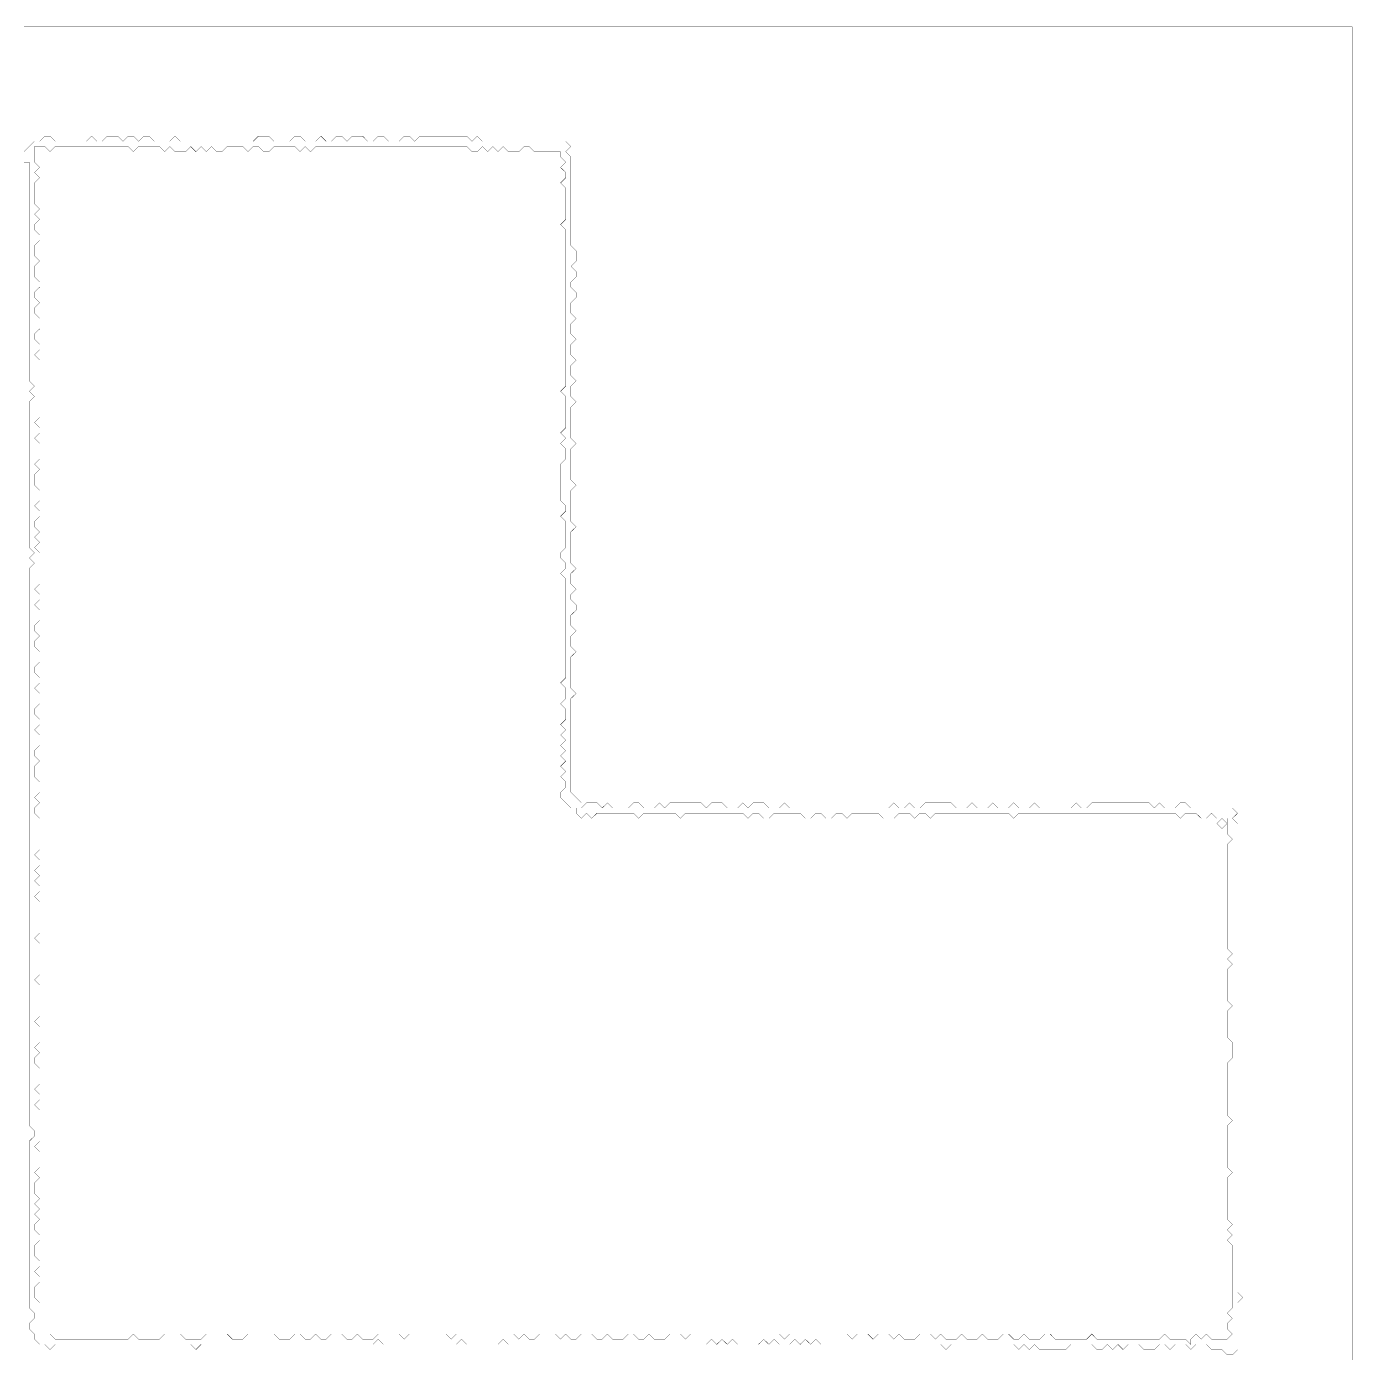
# Model space of a CAD drawing. Header units: metres. Extents: x 0 to 5257, y -5257 to 0.
# Drawn here: x 2639 to 5257, y -2628 to 0 of the extents above; entities that cross this region are included whole.
import ezdxf

# ---------------------------------------------------------------- set-up
doc = ezdxf.new("R2010")
doc.units = ezdxf.units.M
doc.layers.add('conductor', color=1, linetype='Continuous')
doc.layers.add('substrate', color=5, linetype='Continuous')

msp = doc.modelspace()

# ---------------------------------------------------------------- linework, layer by layer
at = {"layer": 'conductor', "const_width": 0.5}
for points in [[(2654.1, -236.6), (2654.1, -246.9), (2654.1, -257.2), (2654.1, -267.5), (2664.4, -277.8), (2654.1, -288), (2664.4, -298.3), (2654.1, -308.6), (2654.1, -318.9), (2654.1, -329.2), (2654.1, -339.5), (2654.1, -349.8), (2664.4, -360), (2654.1, -370.3), (2664.4, -380.6), (2654.1, -390.9), (2654.1, -401.2), (2664.4, -411.5), (2664.4, -421.8), (2654.1, -432.1), (2654.1, -442.3), (2654.1, -452.6), (2664.4, -462.9), (2654.1, -473.2), (2654.1, -483.5), (2654.1, -493.8), (2664.4, -504.1), (2664.4, -514.4), (2654.1, -524.6), (2654.1, -534.9), (2664.4, -545.2), (2654.1, -555.5), (2654.1, -565.8), (2664.4, -576.1), (2664.4, -586.4), (2664.4, -596.7), (2654.1, -606.9), (2654.1, -617.2), (2664.4, -627.5), (2664.4, -637.8), (2654.1, -648.1), (2664.4, -658.4), (2664.4, -668.7), (2664.4, -678.9), (2664.4, -689.2), (2664.4, -699.5), (2664.4, -709.8), (2664.4, -720.1), (2664.4, -730.4), (2664.4, -740.7), (2664.4, -751), (2664.4, -761.2), (2664.4, -771.5), (2654.1, -781.8), (2664.4, -792.1), (2664.4, -802.4), (2654.1, -812.7), (2664.4, -823), (2664.4, -833.3), (2664.4, -843.5), (2664.4, -853.8), (2654.1, -864.1), (2664.4, -874.4), (2654.1, -884.7), (2654.1, -895), (2654.1, -905.3), (2664.4, -915.6), (2664.4, -925.8), (2664.4, -936.1), (2654.1, -946.4), (2664.4, -956.7), (2664.4, -967), (2654.1, -977.3), (2654.1, -987.6), (2664.4, -997.8), (2654.1, -1008.1), (2664.4, -1018.4), (2654.1, -1028.7), (2664.4, -1039), (2664.4, -1049.3), (2664.4, -1059.6), (2664.4, -1069.9), (2664.4, -1080.1), (2664.4, -1090.4), (2664.4, -1100.7), (2654.1, -1111), (2664.4, -1121.3), (2664.4, -1131.6), (2654.1, -1141.9), (2664.4, -1152.2), (2664.4, -1162.4), (2664.4, -1172.7), (2654.1, -1183), (2654.1, -1193.3), (2664.4, -1203.6), (2654.1, -1213.9), (2654.1, -1224.2), (2664.4, -1234.5), (2664.4, -1244.7), (2664.4, -1255), (2654.1, -1265.3), (2654.1, -1275.6), (2664.4, -1285.9), (2664.4, -1296.2), (2654.1, -1306.5), (2664.4, -1316.8), (2664.4, -1327), (2664.4, -1337.3), (2654.1, -1347.6), (2654.1, -1357.9), (2664.4, -1368.2), (2664.4, -1378.5), (2654.1, -1388.8), (2664.4, -1399), (2664.4, -1409.3), (2664.4, -1419.6), (2654.1, -1429.9), (2654.1, -1440.2), (2664.4, -1450.5), (2654.1, -1460.8), (2654.1, -1471.1), (2654.1, -1481.3), (2664.4, -1491.6), (2664.4, -1501.9), (2664.4, -1512.2), (2654.1, -1522.5), (2664.4, -1532.8), (2654.1, -1543.1), (2654.1, -1553.4), (2664.4, -1563.6), (2664.4, -1573.9), (2664.4, -1584.2), (2664.4, -1594.5), (2664.4, -1604.8), (2664.4, -1615.1), (2664.4, -1625.4), (2654.1, -1635.7), (2664.4, -1645.9), (2664.4, -1656.2), (2654.1, -1666.5), (2664.4, -1676.8), (2654.1, -1687.1), (2664.4, -1697.4), (2664.4, -1707.7), (2654.1, -1717.9), (2664.4, -1728.2), (2664.4, -1738.5), (2664.4, -1748.8), (2664.4, -1759.1), (2664.4, -1769.4), (2664.4, -1779.7), (2664.4, -1790), (2654.1, -1800.2), (2664.4, -1810.5), (2664.4, -1820.8), (2664.4, -1831.1), (2664.4, -1841.4), (2664.4, -1851.7), (2664.4, -1862), (2664.4, -1872.3), (2654.1, -1882.5), (2664.4, -1892.8), (2664.4, -1903.1), (2664.4, -1913.4), (2664.4, -1923.7), (2664.4, -1934), (2664.4, -1944.3), (2664.4, -1954.6), (2654.1, -1964.8), (2664.4, -1975.1), (2664.4, -1985.4), (2664.4, -1995.7), (2664.4, -2006), (2654.1, -2016.3), (2664.4, -2026.6), (2654.1, -2036.8), (2654.1, -2047.1), (2664.4, -2057.4), (2664.4, -2067.7), (2664.4, -2078), (2664.4, -2088.3), (2654.1, -2098.6), (2664.4, -2108.9), (2664.4, -2119.1), (2654.1, -2129.4), (2664.4, -2139.7), (2664.4, -2150), (2664.4, -2160.3), (2664.4, -2170.6), (2664.4, -2180.9), (2664.4, -2191.2), (2664.4, -2201.4), (2654.1, -2211.7), (2664.4, -2222), (2664.4, -2232.3), (2664.4, -2242.6), (2664.4, -2252.9), (2654.1, -2263.2), (2664.4, -2273.5), (2654.1, -2283.7), (2654.1, -2294), (2654.1, -2304.3), (2664.4, -2314.6), (2654.1, -2324.9), (2664.4, -2335.2), (2654.1, -2345.5), (2664.4, -2355.7), (2654.1, -2366), (2654.1, -2376.3), (2664.4, -2386.6), (2664.4, -2396.9), (2654.1, -2407.2), (2654.1, -2417.5), (2654.1, -2427.8), (2664.4, -2438), (2664.4, -2448.3), (2654.1, -2458.6), (2664.4, -2468.9), (2664.4, -2479.2), (2654.1, -2489.5), (2654.1, -2499.8), (2654.1, -2510.1), (2664.4, -2520.3), (2664.4, -2530.6), (2664.4, -2540.9), (2664.4, -2551.2), (2664.4, -2561.5), (2664.4, -2571.8), (2664.4, -2582.1), (2674.6, -2582.1), (2684.9, -2582.1), (2695.2, -2592.4), (2705.5, -2592.4), (2715.8, -2592.4), (2726.1, -2592.4), (2736.4, -2592.4), (2746.7, -2592.4), (2756.9, -2592.4), (2767.2, -2592.4), (2777.5, -2592.4), (2787.8, -2592.4), (2798.1, -2592.4), (2808.4, -2592.4), (2818.7, -2592.4), (2829, -2592.4), (2839.2, -2592.4), (2849.5, -2582.1), (2859.8, -2592.4), (2870.1, -2592.4), (2880.4, -2592.4), (2890.7, -2592.4), (2901, -2592.4), (2911.3, -2582.1), (2921.5, -2582.1), (2931.8, -2582.1), (2942.1, -2582.1), (2952.4, -2592.4), (2962.7, -2592.4), (2973, -2592.4), (2983.3, -2592.4), (2993.5, -2582.1), (3003.8, -2582.1), (3014.1, -2582.1), (3024.4, -2582.1), (3034.7, -2582.1), (3045, -2592.4), (3055.3, -2592.4), (3065.6, -2592.4), (3075.8, -2582.1), (3086.1, -2582.1), (3096.4, -2582.1), (3106.7, -2582.1), (3117, -2582.1), (3127.3, -2582.1), (3137.6, -2592.4), (3147.9, -2592.4), (3158.1, -2592.4), (3168.4, -2582.1), (3178.7, -2582.1), (3189, -2592.4), (3199.3, -2592.4), (3209.6, -2582.1), (3219.9, -2592.4), (3230.2, -2592.4), (3240.4, -2582.1), (3250.7, -2582.1), (3261, -2582.1), (3271.3, -2592.4), (3281.6, -2592.4), (3291.9, -2582.1), (3302.2, -2592.4), (3312.4, -2592.4), (3322.7, -2592.4), (3333, -2582.1), (3343.3, -2582.1), (3353.6, -2582.1), (3363.9, -2582.1), (3374.2, -2582.1), (3384.5, -2592.4), (3394.7, -2582.1), (3405, -2582.1), (3415.3, -2582.1), (3425.6, -2582.1), (3435.9, -2582.1), (3446.2, -2582.1), (3456.5, -2582.1), (3466.8, -2582.1), (3477, -2592.4), (3487.3, -2582.1), (3497.6, -2582.1), (3507.9, -2582.1), (3518.2, -2582.1), (3528.5, -2582.1), (3538.8, -2582.1), (3549.1, -2582.1), (3559.3, -2582.1), (3569.6, -2582.1), (3579.9, -2582.1), (3590.2, -2582.1), (3600.5, -2582.1), (3610.8, -2592.4), (3621.1, -2582.1), (3631.3, -2592.4), (3641.6, -2592.4), (3651.9, -2582.1), (3662.2, -2582.1), (3672.5, -2582.1), (3682.8, -2582.1), (3693.1, -2592.4), (3703.4, -2582.1), (3713.6, -2592.4), (3723.9, -2592.4), (3734.2, -2582.1), (3744.5, -2582.1), (3754.8, -2582.1), (3765.1, -2592.4), (3775.4, -2592.4), (3785.7, -2582.1), (3795.9, -2592.4), (3806.2, -2592.4), (3816.5, -2592.4), (3826.8, -2582.1), (3837.1, -2582.1), (3847.4, -2592.4), (3857.7, -2592.4), (3868, -2582.1), (3878.2, -2592.4), (3888.5, -2592.4), (3898.8, -2592.4), (3909.1, -2582.1), (3919.4, -2582.1), (3929.7, -2582.1), (3940, -2592.4), (3950.2, -2582.1), (3960.5, -2582.1), (3970.8, -2582.1), (3981.1, -2582.1), (3991.4, -2582.1), (4001.7, -2582.1), (4012, -2582.1), (4022.3, -2582.1), (4032.5, -2582.1), (4042.8, -2582.1), (4053.1, -2582.1), (4063.4, -2582.1), (4073.7, -2582.1), (4084, -2582.1), (4094.3, -2582.1), (4104.6, -2582.1), (4114.8, -2582.1), (4125.1, -2582.1), (4135.4, -2592.4), (4145.7, -2582.1), (4156, -2582.1), (4166.3, -2582.1), (4176.6, -2582.1), (4186.9, -2582.1), (4197.1, -2582.1), (4207.4, -2582.1), (4217.7, -2582.1), (4228, -2582.1), (4238.3, -2582.1), (4248.6, -2582.1), (4258.9, -2582.1), (4269.2, -2592.4), (4279.4, -2582.1), (4289.7, -2582.1), (4300, -2582.1), (4310.3, -2592.4), (4320.6, -2582.1), (4330.9, -2582.1), (4341.2, -2582.1), (4351.4, -2592.4), (4361.7, -2582.1), (4372, -2592.4), (4382.3, -2592.4), (4392.6, -2592.4), (4402.9, -2582.1), (4413.2, -2582.1), (4423.5, -2582.1), (4433.7, -2592.4), (4444, -2582.1), (4454.3, -2592.4), (4464.6, -2592.4), (4474.9, -2592.4), (4485.2, -2582.1), (4495.5, -2592.4), (4505.8, -2592.4), (4516, -2592.4), (4526.3, -2582.1), (4536.6, -2592.4), (4546.9, -2592.4), (4557.2, -2592.4), (4567.5, -2582.1), (4577.8, -2582.1), (4588.1, -2592.4), (4598.3, -2592.4), (4608.6, -2582.1), (4618.9, -2592.4), (4629.2, -2592.4), (4639.5, -2592.4), (4649.8, -2582.1), (4660.1, -2582.1), (4670.3, -2592.4), (4680.6, -2592.4), (4690.9, -2592.4), (4701.2, -2592.4), (4711.5, -2592.4), (4721.8, -2592.4), (4732.1, -2592.4), (4742.4, -2582.1), (4752.6, -2592.4), (4762.9, -2592.4), (4773.2, -2592.4), (4783.5, -2592.4), (4793.8, -2592.4), (4804.1, -2592.4), (4814.4, -2592.4), (4824.7, -2592.4), (4834.9, -2592.4), (4845.2, -2592.4), (4855.5, -2592.4), (4865.8, -2592.4), (4876.1, -2592.4), (4886.4, -2582.1), (4896.7, -2592.4), (4907, -2592.4), (4917.2, -2592.4), (4927.5, -2592.4), (4937.8, -2602.6), (4937.8, -2592.4), (4948.1, -2582.1), (4958.4, -2592.4), (4968.7, -2582.1), (4979, -2592.4), (4989.2, -2592.4), (4999.5, -2592.4), (5009.8, -2592.4), (5020.1, -2582.1), (5009.8, -2571.8), (5009.8, -2561.5), (5020.1, -2551.2), (5009.8, -2540.9), (5020.1, -2530.6), (5020.1, -2520.3), (5020.1, -2510.1), (5020.1, -2499.8), (5020.1, -2489.5), (5020.1, -2479.2), (5020.1, -2468.9), (5020.1, -2458.6), (5020.1, -2448.3), (5020.1, -2438), (5020.1, -2427.8), (5020.1, -2417.5), (5020.1, -2407.2), (5009.8, -2396.9), (5020.1, -2386.6), (5009.8, -2376.3), (5020.1, -2366), (5009.8, -2355.7), (5009.8, -2345.5), (5009.8, -2335.2), (5009.8, -2324.9), (5009.8, -2314.6), (5009.8, -2304.3), (5009.8, -2294), (5009.8, -2283.7), (5009.8, -2273.5), (5020.1, -2263.2), (5009.8, -2252.9), (5009.8, -2242.6), (5009.8, -2232.3), (5009.8, -2222), (5009.8, -2211.7), (5009.8, -2201.4), (5009.8, -2191.2), (5009.8, -2180.9), (5009.8, -2170.6), (5020.1, -2160.3), (5009.8, -2150), (5009.8, -2139.7), (5009.8, -2129.4), (5009.8, -2119.1), (5009.8, -2108.9), (5009.8, -2098.6), (5009.8, -2088.3), (5009.8, -2078), (5009.8, -2067.7), (5009.8, -2057.4), (5009.8, -2047.1), (5020.1, -2036.8), (5020.1, -2026.6), (5020.1, -2016.3), (5020.1, -2006), (5009.8, -1995.7), (5009.8, -1985.4), (5009.8, -1975.1), (5009.8, -1964.8), (5009.8, -1954.6), (5009.8, -1944.3), (5020.1, -1934), (5009.8, -1923.7), (5009.8, -1913.4), (5009.8, -1903.1), (5009.8, -1892.8), (5009.8, -1882.5), (5009.8, -1872.3), (5009.8, -1862), (5020.1, -1851.7), (5009.8, -1841.4), (5020.1, -1831.1), (5009.8, -1820.8), (5009.8, -1810.5), (5009.8, -1800.2), (5009.8, -1790), (5009.8, -1779.7), (5009.8, -1769.4), (5009.8, -1759.1), (5009.8, -1748.8), (5009.8, -1738.5), (5009.8, -1728.2), (5009.8, -1717.9), (5009.8, -1707.7), (5009.8, -1697.4), (5009.8, -1687.1), (5009.8, -1676.8), (5009.8, -1666.5), (5009.8, -1656.2), (5009.8, -1645.9), (5009.8, -1635.7), (5009.8, -1625.4), (5009.8, -1615.1), (5020.1, -1604.8), (5009.8, -1594.5), (5009.8, -1584.2), (5009.8, -1573.9), (5009.8, -1563.6), (4999.5, -1563.6), (4989.2, -1563.6), (4979, -1553.4), (4968.7, -1563.6), (4958.4, -1563.6), (4948.1, -1553.4), (4937.8, -1553.4), (4927.5, -1553.4), (4917.2, -1563.6), (4907, -1553.4), (4896.7, -1553.4), (4886.4, -1553.4), (4876.1, -1553.4), (4865.8, -1553.4), (4855.5, -1553.4), (4845.2, -1553.4), (4834.9, -1553.4), (4824.7, -1553.4), (4814.4, -1553.4), (4804.1, -1553.4), (4793.8, -1553.4), (4783.5, -1553.4), (4773.2, -1553.4), (4762.9, -1553.4), (4752.6, -1553.4), (4742.4, -1553.4), (4732.1, -1553.4), (4721.8, -1553.4), (4711.5, -1553.4), (4701.2, -1553.4), (4690.9, -1553.4), (4680.6, -1553.4), (4670.3, -1553.4), (4660.1, -1553.4), (4649.8, -1553.4), (4639.5, -1553.4), (4629.2, -1553.4), (4618.9, -1553.4), (4608.6, -1553.4), (4598.3, -1553.4), (4588.1, -1563.6), (4577.8, -1553.4), (4567.5, -1553.4), (4557.2, -1553.4), (4546.9, -1553.4), (4536.6, -1553.4), (4526.3, -1553.4), (4516, -1553.4), (4505.8, -1553.4), (4495.5, -1553.4), (4485.2, -1553.4), (4474.9, -1553.4), (4464.6, -1553.4), (4454.3, -1553.4), (4444, -1553.4), (4433.7, -1553.4), (4423.5, -1563.6), (4413.2, -1553.4), (4402.9, -1553.4), (4392.6, -1563.6), (4382.3, -1553.4), (4372, -1553.4), (4361.7, -1553.4), (4351.4, -1563.6), (4341.2, -1563.6), (4330.9, -1563.6), (4320.6, -1553.4), (4310.3, -1553.4), (4300, -1553.4), (4289.7, -1553.4), (4279.4, -1553.4), (4269.2, -1553.4), (4258.9, -1563.6), (4248.6, -1553.4), (4238.3, -1553.4), (4228, -1563.6), (4217.7, -1563.6), (4207.4, -1553.4), (4197.1, -1553.4), (4186.9, -1563.6), (4176.6, -1563.6), (4166.3, -1553.4), (4156, -1553.4), (4145.7, -1553.4), (4135.4, -1553.4), (4125.1, -1553.4), (4114.8, -1553.4), (4104.6, -1563.6), (4094.3, -1563.6), (4084, -1553.4), (4073.7, -1553.4), (4063.4, -1563.6), (4053.1, -1553.4), (4042.8, -1553.4), (4032.5, -1553.4), (4022.3, -1553.4), (4012, -1553.4), (4001.7, -1553.4), (3991.4, -1553.4), (3981.1, -1553.4), (3970.8, -1553.4), (3960.5, -1553.4), (3950.2, -1553.4), (3940, -1553.4), (3929.7, -1563.6), (3919.4, -1553.4), (3909.1, -1553.4), (3898.8, -1553.4), (3888.5, -1553.4), (3878.2, -1553.4), (3868, -1553.4), (3857.7, -1553.4), (3847.4, -1563.6), (3837.1, -1553.4), (3826.8, -1553.4), (3816.5, -1553.4), (3806.2, -1553.4), (3795.9, -1553.4), (3785.7, -1553.4), (3775.4, -1553.4), (3765.1, -1553.4), (3754.8, -1563.6), (3744.5, -1553.4), (3734.2, -1563.6), (3723.9, -1553.4), (3723.9, -1543.1), (3713.6, -1543.1), (3703.4, -1532.8), (3693.1, -1522.5), (3693.1, -1512.2), (3703.4, -1501.9), (3703.4, -1491.6), (3693.1, -1481.3), (3703.4, -1471.1), (3693.1, -1460.8), (3703.4, -1450.5), (3693.1, -1440.2), (3703.4, -1429.9), (3693.1, -1419.6), (3703.4, -1409.3), (3693.1, -1399), (3703.4, -1388.8), (3693.1, -1378.5), (3703.4, -1368.2), (3703.4, -1357.9), (3703.4, -1347.6), (3693.1, -1337.3), (3703.4, -1327), (3703.4, -1316.8), (3703.4, -1306.5), (3693.1, -1296.2), (3703.4, -1285.9), (3703.4, -1275.6), (3703.4, -1265.3), (3703.4, -1255), (3703.4, -1244.7), (3703.4, -1234.5), (3703.4, -1224.2), (3703.4, -1213.9), (3703.4, -1203.6), (3703.4, -1193.3), (3703.4, -1183), (3703.4, -1172.7), (3703.4, -1162.4), (3703.4, -1152.2), (3703.4, -1141.9), (3703.4, -1131.6), (3703.4, -1121.3), (3703.4, -1111), (3703.4, -1100.7), (3703.4, -1090.4), (3693.1, -1080.1), (3703.4, -1069.9), (3703.4, -1059.6), (3693.1, -1049.3), (3693.1, -1039), (3703.4, -1028.7), (3703.4, -1018.4), (3703.4, -1008.1), (3703.4, -997.8), (3703.4, -987.6), (3703.4, -977.3), (3693.1, -967), (3703.4, -956.7), (3703.4, -946.4), (3693.1, -936.1), (3693.1, -925.8), (3693.1, -915.6), (3693.1, -905.3), (3693.1, -895), (3693.1, -884.7), (3693.1, -874.4), (3693.1, -864.1), (3703.4, -853.8), (3703.4, -843.5), (3703.4, -833.3), (3693.1, -823), (3703.4, -812.7), (3693.1, -802.4), (3703.4, -792.1), (3703.4, -781.8), (3703.4, -771.5), (3703.4, -761.2), (3703.4, -751), (3703.4, -740.7), (3703.4, -730.4), (3693.1, -720.1), (3703.4, -709.8), (3703.4, -699.5), (3703.4, -689.2), (3703.4, -678.9), (3703.4, -668.7), (3703.4, -658.4), (3703.4, -648.1), (3703.4, -637.8), (3703.4, -627.5), (3703.4, -617.2), (3703.4, -606.9), (3703.4, -596.7), (3703.4, -586.4), (3703.4, -576.1), (3703.4, -565.8), (3703.4, -555.5), (3703.4, -545.2), (3703.4, -534.9), (3703.4, -524.6), (3703.4, -514.4), (3703.4, -504.1), (3703.4, -493.8), (3703.4, -483.5), (3703.4, -473.2), (3703.4, -462.9), (3703.4, -452.6), (3703.4, -442.3), (3703.4, -432.1), (3703.4, -421.8), (3703.4, -411.5), (3703.4, -401.2), (3693.1, -390.9), (3703.4, -380.6), (3703.4, -370.3), (3703.4, -360), (3703.4, -349.8), (3703.4, -339.5), (3703.4, -329.2), (3703.4, -318.9), (3693.1, -308.6), (3703.4, -298.3), (3703.4, -288), (3693.1, -277.8), (3703.4, -267.5), (3693.1, -257.2), (3693.1, -246.9), (3682.8, -246.9), (3672.5, -246.9), (3662.2, -246.9), (3651.9, -246.9), (3641.6, -246.9), (3631.3, -236.6), (3621.1, -236.6), (3610.8, -246.9), (3600.5, -246.9), (3590.2, -246.9), (3579.9, -236.6), (3569.6, -246.9), (3559.3, -236.6), (3549.1, -246.9), (3538.8, -236.6), (3528.5, -246.9), (3518.2, -246.9), (3507.9, -236.6), (3497.6, -236.6), (3487.3, -236.6), (3477, -236.6), (3466.8, -236.6), (3456.5, -236.6), (3446.2, -236.6), (3435.9, -236.6), (3425.6, -236.6), (3415.3, -236.6), (3405, -236.6), (3394.7, -236.6), (3384.5, -236.6), (3374.2, -236.6), (3363.9, -236.6), (3353.6, -236.6), (3343.3, -236.6), (3333, -236.6), (3322.7, -236.6), (3312.4, -236.6), (3302.2, -236.6), (3291.9, -236.6), (3281.6, -236.6), (3271.3, -236.6), (3261, -236.6), (3250.7, -236.6), (3240.4, -236.6), (3230.2, -236.6), (3219.9, -236.6), (3209.6, -236.6), (3199.3, -246.9), (3189, -236.6), (3178.7, -246.9), (3168.4, -236.6), (3158.1, -236.6), (3147.9, -236.6), (3137.6, -236.6), (3127.3, -236.6), (3117, -246.9), (3106.7, -246.9), (3096.4, -236.6), (3086.1, -236.6), (3075.8, -246.9), (3065.6, -236.6), (3055.3, -236.6), (3045, -236.6), (3034.7, -236.6), (3024.4, -246.9), (3014.1, -246.9), (3003.8, -236.6), (2993.5, -246.9), (2983.3, -236.6), (2973, -246.9), (2962.7, -236.6), (2952.4, -246.9), (2942.1, -246.9), (2931.8, -246.9), (2921.5, -236.6), (2911.3, -246.9), (2901, -236.6), (2890.7, -236.6), (2880.4, -236.6), (2870.1, -236.6), (2859.8, -236.6), (2849.5, -246.9), (2839.2, -236.6), (2829, -236.6), (2818.7, -236.6), (2808.4, -236.6), (2798.1, -236.6), (2787.8, -236.6), (2777.5, -236.6), (2767.2, -236.6), (2756.9, -236.6), (2746.7, -236.6), (2736.4, -236.6), (2726.1, -236.6), (2715.8, -236.6), (2705.5, -236.6), (2695.2, -236.6), (2684.9, -246.9), (2674.6, -236.6), (2664.4, -236.6)], [(4989.2, -1573.9), (4999.5, -1563.6), (5009.8, -1573.9), (4999.5, -1584.2)]]:
    msp.add_lwpolyline(points, close=True, dxfattribs=at)
at = {"layer": 'substrate', "const_width": 0.5}
for points in [[(5256.7, -2633.5), (5256.7, -2623.2), (5256.7, -2612.9), (5256.7, -2602.6), (5256.7, -2592.4), (5256.7, -2582.1), (5256.7, -2571.8), (5256.7, -2561.5), (5256.7, -2551.2), (5256.7, -2540.9), (5256.7, -2530.6), (5256.7, -2520.3), (5256.7, -2510.1), (5256.7, -2499.8), (5256.7, -2489.5), (5256.7, -2479.2), (5256.7, -2468.9), (5256.7, -2458.6), (5256.7, -2448.3), (5256.7, -2438), (5256.7, -2427.8), (5256.7, -2417.5), (5256.7, -2407.2), (5256.7, -2396.9), (5256.7, -2386.6), (5256.7, -2376.3), (5256.7, -2366), (5256.7, -2355.7), (5256.7, -2345.5), (5256.7, -2335.2), (5256.7, -2324.9), (5256.7, -2314.6), (5256.7, -2304.3), (5256.7, -2294), (5256.7, -2283.7), (5256.7, -2273.5), (5256.7, -2263.2), (5256.7, -2252.9), (5256.7, -2242.6), (5256.7, -2232.3), (5256.7, -2222), (5256.7, -2211.7), (5256.7, -2201.4), (5256.7, -2191.2), (5256.7, -2180.9), (5256.7, -2170.6), (5256.7, -2160.3), (5256.7, -2150), (5256.7, -2139.7), (5256.7, -2129.4), (5256.7, -2119.1), (5256.7, -2108.9), (5256.7, -2098.6), (5256.7, -2088.3), (5256.7, -2078), (5256.7, -2067.7), (5256.7, -2057.4), (5256.7, -2047.1), (5256.7, -2036.8), (5256.7, -2026.6), (5256.7, -2016.3), (5256.7, -2006), (5256.7, -1995.7), (5256.7, -1985.4), (5256.7, -1975.1), (5256.7, -1964.8), (5256.7, -1954.6), (5256.7, -1944.3), (5256.7, -1934), (5256.7, -1923.7), (5256.7, -1913.4), (5256.7, -1903.1), (5256.7, -1892.8), (5256.7, -1882.5), (5256.7, -1872.3), (5256.7, -1862), (5256.7, -1851.7), (5256.7, -1841.4), (5256.7, -1831.1), (5256.7, -1820.8), (5256.7, -1810.5), (5256.7, -1800.2), (5256.7, -1790), (5256.7, -1779.7), (5256.7, -1769.4), (5256.7, -1759.1), (5256.7, -1748.8), (5256.7, -1738.5), (5256.7, -1728.2), (5256.7, -1717.9), (5256.7, -1707.7), (5256.7, -1697.4), (5256.7, -1687.1), (5256.7, -1676.8), (5256.7, -1666.5), (5256.7, -1656.2), (5256.7, -1645.9), (5256.7, -1635.7), (5256.7, -1625.4), (5256.7, -1615.1), (5256.7, -1604.8), (5256.7, -1594.5), (5256.7, -1584.2), (5256.7, -1573.9), (5256.7, -1563.6), (5256.7, -1553.4), (5256.7, -1543.1), (5256.7, -1532.8), (5256.7, -1522.5), (5256.7, -1512.2), (5256.7, -1501.9), (5256.7, -1491.6), (5256.7, -1481.3), (5256.7, -1471.1), (5256.7, -1460.8), (5256.7, -1450.5), (5256.7, -1440.2), (5256.7, -1429.9), (5256.7, -1419.6), (5256.7, -1409.3), (5256.7, -1399), (5256.7, -1388.8), (5256.7, -1378.5), (5256.7, -1368.2), (5256.7, -1357.9), (5256.7, -1347.6), (5256.7, -1337.3), (5256.7, -1327), (5256.7, -1316.8), (5256.7, -1306.5), (5256.7, -1296.2), (5256.7, -1285.9), (5256.7, -1275.6), (5256.7, -1265.3), (5256.7, -1255), (5256.7, -1244.7), (5256.7, -1234.5), (5256.7, -1224.2), (5256.7, -1213.9), (5256.7, -1203.6), (5256.7, -1193.3), (5256.7, -1183), (5256.7, -1172.7), (5256.7, -1162.4), (5256.7, -1152.2), (5256.7, -1141.9), (5256.7, -1131.6), (5256.7, -1121.3), (5256.7, -1111), (5256.7, -1100.7), (5256.7, -1090.4), (5256.7, -1080.1), (5256.7, -1069.9), (5256.7, -1059.6), (5256.7, -1049.3), (5256.7, -1039), (5256.7, -1028.7), (5256.7, -1018.4), (5256.7, -1008.1), (5256.7, -997.8), (5256.7, -987.6), (5256.7, -977.3), (5256.7, -967), (5256.7, -956.7), (5256.7, -946.4), (5256.7, -936.1), (5256.7, -925.8), (5256.7, -915.6), (5256.7, -905.3), (5256.7, -895), (5256.7, -884.7), (5256.7, -874.4), (5256.7, -864.1), (5256.7, -853.8), (5256.7, -843.5), (5256.7, -833.3), (5256.7, -823), (5256.7, -812.7), (5256.7, -802.4), (5256.7, -792.1), (5256.7, -781.8), (5256.7, -771.5), (5256.7, -761.2), (5256.7, -751), (5256.7, -740.7), (5256.7, -730.4), (5256.7, -720.1), (5256.7, -709.8), (5256.7, -699.5), (5256.7, -689.2), (5256.7, -678.9), (5256.7, -668.7), (5256.7, -658.4), (5256.7, -648.1), (5256.7, -637.8), (5256.7, -627.5), (5256.7, -617.2), (5256.7, -606.9), (5256.7, -596.7), (5256.7, -586.4), (5256.7, -576.1), (5256.7, -565.8), (5256.7, -555.5), (5256.7, -545.2), (5256.7, -534.9), (5256.7, -524.6), (5256.7, -514.4), (5256.7, -504.1), (5256.7, -493.8), (5256.7, -483.5), (5256.7, -473.2), (5256.7, -462.9), (5256.7, -452.6), (5256.7, -442.3), (5256.7, -432.1), (5256.7, -421.8), (5256.7, -411.5), (5256.7, -401.2), (5256.7, -390.9), (5256.7, -380.6), (5256.7, -370.3), (5256.7, -360), (5256.7, -349.8), (5256.7, -339.5), (5256.7, -329.2), (5256.7, -318.9), (5256.7, -308.6), (5256.7, -298.3), (5256.7, -288), (5256.7, -277.8), (5256.7, -267.5), (5256.7, -257.2), (5256.7, -246.9), (5256.7, -236.6), (5256.7, -226.3), (5256.7, -216), (5256.7, -205.7), (5256.7, -195.5), (5256.7, -185.2), (5256.7, -174.9), (5256.7, -164.6), (5256.7, -154.3), (5256.7, -144), (5256.7, -133.7), (5256.7, -123.4), (5256.7, -113.2), (5256.7, -102.9), (5256.7, -92.6), (5256.7, -82.3), (5256.7, -72), (5256.7, -61.7), (5256.7, -51.4), (5256.7, -41.1), (5256.7, -30.9), (5256.7, -20.6), (5256.7, -10.3), (5256.7, 0), (5246.4, 0), (5236.1, 0), (5225.9, 0), (5215.6, 0), (5205.3, 0), (5195, 0), (5184.7, 0), (5174.4, 0), (5164.1, 0), (5153.8, 0), (5143.6, 0), (5133.3, 0), (5123, 0), (5112.7, 0), (5102.4, 0), (5092.1, 0), (5081.8, 0), (5071.5, 0), (5061.3, 0), (5051, 0), (5040.7, 0), (5030.4, 0), (5020.1, 0), (5009.8, 0), (4999.5, 0), (4989.2, 0), (4979, 0), (4968.7, 0), (4958.4, 0), (4948.1, 0), (4937.8, 0), (4927.5, 0), (4917.2, 0), (4907, 0), (4896.7, 0), (4886.4, 0), (4876.1, 0), (4865.8, 0), (4855.5, 0), (4845.2, 0), (4834.9, 0), (4824.7, 0), (4814.4, 0), (4804.1, 0), (4793.8, 0), (4783.5, 0), (4773.2, 0), (4762.9, 0), (4752.6, 0), (4742.4, 0), (4732.1, 0), (4721.8, 0), (4711.5, 0), (4701.2, 0), (4690.9, 0), (4680.6, 0), (4670.3, 0), (4660.1, 0), (4649.8, 0), (4639.5, 0), (4629.2, 0), (4618.9, 0), (4608.6, 0), (4598.3, 0), (4588.1, 0), (4577.8, 0), (4567.5, 0), (4557.2, 0), (4546.9, 0), (4536.6, 0), (4526.3, 0), (4516, 0), (4505.8, 0), (4495.5, 0), (4485.2, 0), (4474.9, 0), (4464.6, 0), (4454.3, 0), (4444, 0), (4433.7, 0), (4423.5, 0), (4413.2, 0), (4402.9, 0), (4392.6, 0), (4382.3, 0), (4372, 0), (4361.7, 0), (4351.4, 0), (4341.2, 0), (4330.9, 0), (4320.6, 0), (4310.3, 0), (4300, 0), (4289.7, 0), (4279.4, 0), (4269.2, 0), (4258.9, 0), (4248.6, 0), (4238.3, 0), (4228, 0), (4217.7, 0), (4207.4, 0), (4197.1, 0), (4186.9, 0), (4176.6, 0), (4166.3, 0), (4156, 0), (4145.7, 0), (4135.4, 0), (4125.1, 0), (4114.8, 0), (4104.6, 0), (4094.3, 0), (4084, 0), (4073.7, 0), (4063.4, 0), (4053.1, 0), (4042.8, 0), (4032.5, 0), (4022.3, 0), (4012, 0), (4001.7, 0), (3991.4, 0), (3981.1, 0), (3970.8, 0), (3960.5, 0), (3950.2, 0), (3940, 0), (3929.7, 0), (3919.4, 0), (3909.1, 0), (3898.8, 0), (3888.5, 0), (3878.2, 0), (3868, 0), (3857.7, 0), (3847.4, 0), (3837.1, 0), (3826.8, 0), (3816.5, 0), (3806.2, 0), (3795.9, 0), (3785.7, 0), (3775.4, 0), (3765.1, 0), (3754.8, 0), (3744.5, 0), (3734.2, 0), (3723.9, 0), (3713.6, 0), (3703.4, 0), (3693.1, 0), (3682.8, 0), (3672.5, 0), (3662.2, 0), (3651.9, 0), (3641.6, 0), (3631.3, 0), (3621.1, 0), (3610.8, 0), (3600.5, 0), (3590.2, 0), (3579.9, 0), (3569.6, 0), (3559.3, 0), (3549.1, 0), (3538.8, 0), (3528.5, 0), (3518.2, 0), (3507.9, 0), (3497.6, 0), (3487.3, 0), (3477, 0), (3466.8, 0), (3456.5, 0), (3446.2, 0), (3435.9, 0), (3425.6, 0), (3415.3, 0), (3405, 0), (3394.7, 0), (3384.5, 0), (3374.2, 0), (3363.9, 0), (3353.6, 0), (3343.3, 0), (3333, 0), (3322.7, 0), (3312.4, 0), (3302.2, 0), (3291.9, 0), (3281.6, 0), (3271.3, 0), (3261, 0), (3250.7, 0), (3240.4, 0), (3230.2, 0), (3219.9, 0), (3209.6, 0), (3199.3, 0), (3189, 0), (3178.7, 0), (3168.4, 0), (3158.1, 0), (3147.9, 0), (3137.6, 0), (3127.3, 0), (3117, 0), (3106.7, 0), (3096.4, 0), (3086.1, 0), (3075.8, 0), (3065.6, 0), (3055.3, 0), (3045, 0), (3034.7, 0), (3024.4, 0), (3014.1, 0), (3003.8, 0), (2993.5, 0), (2983.3, 0), (2973, 0), (2962.7, 0), (2952.4, 0), (2942.1, 0), (2931.8, 0), (2921.5, 0), (2911.3, 0), (2901, 0), (2890.7, 0), (2880.4, 0), (2870.1, 0), (2859.8, 0), (2849.5, 0), (2839.2, 0), (2829, 0), (2818.7, 0), (2808.4, 0), (2798.1, 0), (2787.8, 0), (2777.5, 0), (2767.2, 0), (2756.9, 0), (2746.7, 0), (2736.4, 0), (2726.1, 0), (2715.8, 0), (2705.5, 0), (2695.2, 0), (2684.9, 0), (2674.6, 0), (2664.4, 0), (2654.1, 0), (2643.8, 0), (2633.5, 0)], [(2633.5, -246.9), (2643.8, -236.6), (2654.1, -226.3), (2664.4, -226.3), (2674.6, -216), (2684.9, -216), (2695.2, -226.3), (2705.5, -226.3), (2715.8, -226.3), (2726.1, -226.3), (2736.4, -226.3), (2746.7, -226.3), (2756.9, -226.3), (2767.2, -216), (2777.5, -226.3), (2787.8, -226.3), (2798.1, -216), (2808.4, -216), (2818.7, -216), (2829, -226.3), (2839.2, -216), (2849.5, -216), (2859.8, -226.3), (2870.1, -216), (2880.4, -216), (2890.7, -226.3), (2901, -226.3), (2911.3, -226.3), (2921.5, -226.3), (2931.8, -216), (2942.1, -226.3), (2952.4, -226.3), (2962.7, -226.3), (2973, -226.3), (2983.3, -226.3), (2993.5, -226.3), (3003.8, -226.3), (3014.1, -226.3), (3024.4, -226.3), (3034.7, -226.3), (3045, -226.3), (3055.3, -226.3), (3065.6, -226.3), (3075.8, -226.3), (3086.1, -226.3), (3096.4, -216), (3106.7, -216), (3117, -216), (3127.3, -226.3), (3137.6, -226.3), (3147.9, -226.3), (3158.1, -226.3), (3168.4, -216), (3178.7, -216), (3189, -226.3), (3199.3, -226.3), (3209.6, -226.3), (3219.9, -216), (3230.2, -226.3), (3240.4, -226.3), (3250.7, -216), (3261, -216), (3271.3, -226.3), (3281.6, -216), (3291.9, -216), (3302.2, -216), (3312.4, -226.3), (3322.7, -226.3), (3333, -216), (3343.3, -216), (3353.6, -226.3), (3363.9, -226.3), (3374.2, -226.3), (3384.5, -216), (3394.7, -216), (3405, -226.3), (3415.3, -216), (3425.6, -216), (3435.9, -216), (3446.2, -216), (3456.5, -216), (3466.8, -216), (3477, -216), (3487.3, -216), (3497.6, -216), (3507.9, -216), (3518.2, -226.3), (3528.5, -216), (3538.8, -226.3), (3549.1, -226.3), (3559.3, -226.3), (3569.6, -226.3), (3579.9, -226.3), (3590.2, -226.3), (3600.5, -226.3), (3610.8, -226.3), (3621.1, -226.3), (3631.3, -226.3), (3641.6, -226.3), (3651.9, -226.3), (3662.2, -226.3), (3672.5, -226.3), (3682.8, -226.3), (3693.1, -226.3), (3703.4, -226.3), (3713.6, -236.6), (3703.4, -246.9), (3713.6, -257.2), (3713.6, -267.5), (3713.6, -277.8), (3713.6, -288), (3713.6, -298.3), (3713.6, -308.6), (3713.6, -318.9), (3713.6, -329.2), (3713.6, -339.5), (3713.6, -349.8), (3713.6, -360), (3713.6, -370.3), (3713.6, -380.6), (3713.6, -390.9), (3713.6, -401.2), (3713.6, -411.5), (3713.6, -421.8), (3713.6, -432.1), (3723.9, -442.3), (3723.9, -452.6), (3723.9, -462.9), (3713.6, -473.2), (3723.9, -483.5), (3723.9, -493.8), (3713.6, -504.1), (3713.6, -514.4), (3723.9, -524.6), (3723.9, -534.9), (3713.6, -545.2), (3713.6, -555.5), (3713.6, -565.8), (3723.9, -576.1), (3713.6, -586.4), (3713.6, -596.7), (3713.6, -606.9), (3723.9, -617.2), (3713.6, -627.5), (3713.6, -637.8), (3713.6, -648.1), (3723.9, -658.4), (3713.6, -668.7), (3713.6, -678.9), (3713.6, -689.2), (3723.9, -699.5), (3713.6, -709.8), (3713.6, -720.1), (3713.6, -730.4), (3723.9, -740.7), (3713.6, -751), (3713.6, -761.2), (3713.6, -771.5), (3713.6, -781.8), (3713.6, -792.1), (3713.6, -802.4), (3713.6, -812.7), (3723.9, -823), (3713.6, -833.3), (3713.6, -843.5), (3713.6, -853.8), (3713.6, -864.1), (3713.6, -874.4), (3713.6, -884.7), (3713.6, -895), (3723.9, -905.3), (3713.6, -915.6), (3713.6, -925.8), (3713.6, -936.1), (3713.6, -946.4), (3713.6, -956.7), (3713.6, -967), (3713.6, -977.3), (3723.9, -987.6), (3713.6, -997.8), (3713.6, -1008.1), (3713.6, -1018.4), (3713.6, -1028.7), (3713.6, -1039), (3713.6, -1049.3), (3713.6, -1059.6), (3723.9, -1069.9), (3713.6, -1080.1), (3713.6, -1090.4), (3713.6, -1100.7), (3723.9, -1111), (3713.6, -1121.3), (3713.6, -1131.6), (3723.9, -1141.9), (3723.9, -1152.2), (3713.6, -1162.4), (3713.6, -1172.7), (3713.6, -1183), (3723.9, -1193.3), (3713.6, -1203.6), (3713.6, -1213.9), (3713.6, -1224.2), (3723.9, -1234.5), (3713.6, -1244.7), (3713.6, -1255), (3713.6, -1265.3), (3713.6, -1275.6), (3713.6, -1285.9), (3713.6, -1296.2), (3713.6, -1306.5), (3723.9, -1316.8), (3713.6, -1327), (3713.6, -1337.3), (3713.6, -1347.6), (3713.6, -1357.9), (3713.6, -1368.2), (3713.6, -1378.5), (3713.6, -1388.8), (3713.6, -1399), (3713.6, -1409.3), (3713.6, -1419.6), (3713.6, -1429.9), (3713.6, -1440.2), (3713.6, -1450.5), (3713.6, -1460.8), (3713.6, -1471.1), (3713.6, -1481.3), (3713.6, -1491.6), (3713.6, -1501.9), (3713.6, -1512.2), (3723.9, -1522.5), (3734.2, -1532.8), (3734.2, -1543.1), (3744.5, -1532.8), (3754.8, -1532.8), (3765.1, -1532.8), (3775.4, -1543.1), (3785.7, -1532.8), (3795.9, -1543.1), (3806.2, -1543.1), (3816.5, -1543.1), (3826.8, -1543.1), (3837.1, -1532.8), (3847.4, -1532.8), (3857.7, -1543.1), (3868, -1543.1), (3878.2, -1543.1), (3888.5, -1532.8), (3898.8, -1543.1), (3909.1, -1532.8), (3919.4, -1532.8), (3929.7, -1532.8), (3940, -1532.8), (3950.2, -1532.8), (3960.5, -1532.8), (3970.8, -1532.8), (3981.1, -1543.1), (3991.4, -1532.8), (4001.7, -1532.8), (4012, -1532.8), (4022.3, -1543.1), (4032.5, -1543.1), (4042.8, -1543.1), (4053.1, -1532.8), (4063.4, -1543.1), (4073.7, -1532.8), (4084, -1532.8), (4094.3, -1532.8), (4104.6, -1543.1), (4114.8, -1543.1), (4125.1, -1543.1), (4135.4, -1532.8), (4145.7, -1543.1), (4156, -1543.1), (4166.3, -1543.1), (4176.6, -1543.1), (4186.9, -1543.1), (4197.1, -1543.1), (4207.4, -1543.1), (4217.7, -1543.1), (4228, -1543.1), (4238.3, -1543.1), (4248.6, -1543.1), (4258.9, -1543.1), (4269.2, -1543.1), (4279.4, -1543.1), (4289.7, -1543.1), (4300, -1543.1), (4310.3, -1543.1), (4320.6, -1543.1), (4330.9, -1543.1), (4341.2, -1543.1), (4351.4, -1532.8), (4361.7, -1543.1), (4372, -1543.1), (4382.3, -1532.8), (4392.6, -1543.1), (4402.9, -1543.1), (4413.2, -1532.8), (4423.5, -1532.8), (4433.7, -1532.8), (4444, -1532.8), (4454.3, -1532.8), (4464.6, -1532.8), (4474.9, -1543.1), (4485.2, -1543.1), (4495.5, -1543.1), (4505.8, -1532.8), (4516, -1543.1), (4526.3, -1543.1), (4536.6, -1543.1), (4546.9, -1532.8), (4557.2, -1543.1), (4567.5, -1543.1), (4577.8, -1543.1), (4588.1, -1532.8), (4598.3, -1543.1), (4608.6, -1543.1), (4618.9, -1543.1), (4629.2, -1532.8), (4639.5, -1543.1), (4649.8, -1543.1), (4660.1, -1543.1), (4670.3, -1543.1), (4680.6, -1543.1), (4690.9, -1543.1), (4701.2, -1543.1), (4711.5, -1532.8), (4721.8, -1543.1), (4732.1, -1543.1), (4742.4, -1532.8), (4752.6, -1532.8), (4762.9, -1532.8), (4773.2, -1532.8), (4783.5, -1532.8), (4793.8, -1532.8), (4804.1, -1532.8), (4814.4, -1532.8), (4824.7, -1532.8), (4834.9, -1532.8), (4845.2, -1532.8), (4855.5, -1532.8), (4865.8, -1543.1), (4876.1, -1532.8), (4886.4, -1543.1), (4896.7, -1543.1), (4907, -1543.1), (4917.2, -1532.8), (4927.5, -1532.8), (4937.8, -1543.1), (4948.1, -1543.1), (4958.4, -1543.1), (4968.7, -1543.1), (4979, -1543.1), (4989.2, -1543.1), (4999.5, -1543.1), (5009.8, -1543.1), (5020.1, -1543.1), (5030.4, -1553.4), (5020.1, -1563.6), (5030.4, -1573.9), (5030.4, -1584.2), (5030.4, -1594.5), (5030.4, -1604.8), (5030.4, -1615.1), (5030.4, -1625.4), (5030.4, -1635.7), (5030.4, -1645.9), (5030.4, -1656.2), (5030.4, -1666.5), (5030.4, -1676.8), (5030.4, -1687.1), (5030.4, -1697.4), (5030.4, -1707.7), (5030.4, -1717.9), (5030.4, -1728.2), (5030.4, -1738.5), (5030.4, -1748.8), (5030.4, -1759.1), (5030.4, -1769.4), (5030.4, -1779.7), (5030.4, -1790), (5030.4, -1800.2), (5030.4, -1810.5), (5030.4, -1820.8), (5030.4, -1831.1), (5030.4, -1841.4), (5030.4, -1851.7), (5030.4, -1862), (5030.4, -1872.3), (5030.4, -1882.5), (5030.4, -1892.8), (5030.4, -1903.1), (5030.4, -1913.4), (5030.4, -1923.7), (5030.4, -1934), (5030.4, -1944.3), (5030.4, -1954.6), (5030.4, -1964.8), (5030.4, -1975.1), (5030.4, -1985.4), (5030.4, -1995.7), (5030.4, -2006), (5030.4, -2016.3), (5030.4, -2026.6), (5030.4, -2036.8), (5030.4, -2047.1), (5030.4, -2057.4), (5030.4, -2067.7), (5030.4, -2078), (5030.4, -2088.3), (5030.4, -2098.6), (5030.4, -2108.9), (5030.4, -2119.1), (5030.4, -2129.4), (5030.4, -2139.7), (5030.4, -2150), (5030.4, -2160.3), (5030.4, -2170.6), (5030.4, -2180.9), (5030.4, -2191.2), (5030.4, -2201.4), (5030.4, -2211.7), (5030.4, -2222), (5030.4, -2232.3), (5030.4, -2242.6), (5030.4, -2252.9), (5030.4, -2263.2), (5030.4, -2273.5), (5030.4, -2283.7), (5030.4, -2294), (5030.4, -2304.3), (5030.4, -2314.6), (5030.4, -2324.9), (5030.4, -2335.2), (5030.4, -2345.5), (5030.4, -2355.7), (5030.4, -2366), (5030.4, -2376.3), (5030.4, -2386.6), (5030.4, -2396.9), (5030.4, -2407.2), (5030.4, -2417.5), (5030.4, -2427.8), (5030.4, -2438), (5030.4, -2448.3), (5030.4, -2458.6), (5030.4, -2468.9), (5030.4, -2479.2), (5030.4, -2489.5), (5030.4, -2499.8), (5040.7, -2510.1), (5030.4, -2520.3), (5030.4, -2530.6), (5030.4, -2540.9), (5030.4, -2551.2), (5030.4, -2561.5), (5030.4, -2571.8), (5030.4, -2582.1), (5030.4, -2592.4), (5030.4, -2602.6), (5030.4, -2612.9), (5020.1, -2623.2), (5009.8, -2623.2), (4999.5, -2612.9), (4989.2, -2612.9), (4979, -2612.9), (4968.7, -2602.6), (4958.4, -2602.6), (4948.1, -2602.6), (4937.8, -2612.9), (4927.5, -2602.6), (4917.2, -2602.6), (4907, -2602.6), (4896.7, -2612.9), (4886.4, -2602.6), (4876.1, -2602.6), (4865.8, -2612.9), (4855.5, -2612.9), (4845.2, -2612.9), (4834.9, -2602.6), (4824.7, -2602.6), (4814.4, -2602.6), (4804.1, -2612.9), (4793.8, -2602.6), (4783.5, -2612.9), (4773.2, -2602.6), (4762.9, -2612.9), (4752.6, -2612.9), (4742.4, -2602.6), (4732.1, -2602.6), (4721.8, -2602.6), (4711.5, -2602.6), (4701.2, -2602.6), (4690.9, -2612.9), (4680.6, -2612.9), (4670.3, -2612.9), (4660.1, -2612.9), (4649.8, -2612.9), (4639.5, -2612.9), (4629.2, -2602.6), (4618.9, -2612.9), (4608.6, -2602.6), (4598.3, -2612.9), (4588.1, -2602.6), (4577.8, -2602.6), (4567.5, -2602.6), (4557.2, -2602.6), (4546.9, -2602.6), (4536.6, -2602.6), (4526.3, -2602.6), (4516, -2602.6), (4505.8, -2602.6), (4495.5, -2602.6), (4485.2, -2602.6), (4474.9, -2602.6), (4464.6, -2602.6), (4454.3, -2612.9), (4444, -2602.6), (4433.7, -2602.6), (4423.5, -2602.6), (4413.2, -2602.6), (4402.9, -2602.6), (4392.6, -2602.6), (4382.3, -2602.6), (4372, -2602.6), (4361.7, -2602.6), (4351.4, -2602.6), (4341.2, -2602.6), (4330.9, -2602.6), (4320.6, -2602.6), (4310.3, -2602.6), (4300, -2602.6), (4289.7, -2602.6), (4279.4, -2602.6), (4269.2, -2602.6), (4258.9, -2602.6), (4248.6, -2602.6), (4238.3, -2602.6), (4228, -2602.6), (4217.7, -2602.6), (4207.4, -2602.6), (4197.1, -2592.4), (4186.9, -2602.6), (4176.6, -2592.4), (4166.3, -2602.6), (4156, -2592.4), (4145.7, -2602.6), (4135.4, -2602.6), (4125.1, -2602.6), (4114.8, -2592.4), (4104.6, -2602.6), (4094.3, -2592.4), (4084, -2602.6), (4073.7, -2602.6), (4063.4, -2602.6), (4053.1, -2602.6), (4042.8, -2602.6), (4032.5, -2592.4), (4022.3, -2602.6), (4012, -2592.4), (4001.7, -2602.6), (3991.4, -2592.4), (3981.1, -2602.6), (3970.8, -2602.6), (3960.5, -2602.6), (3950.2, -2602.6), (3940, -2602.6), (3929.7, -2602.6), (3919.4, -2602.6), (3909.1, -2602.6), (3898.8, -2602.6), (3888.5, -2602.6), (3878.2, -2602.6), (3868, -2602.6), (3857.7, -2602.6), (3847.4, -2602.6), (3837.1, -2602.6), (3826.8, -2602.6), (3816.5, -2602.6), (3806.2, -2602.6), (3795.9, -2602.6), (3785.7, -2602.6), (3775.4, -2602.6), (3765.1, -2602.6), (3754.8, -2602.6), (3744.5, -2602.6), (3734.2, -2602.6), (3723.9, -2602.6), (3713.6, -2602.6), (3703.4, -2602.6), (3693.1, -2602.6), (3682.8, -2602.6), (3672.5, -2602.6), (3662.2, -2602.6), (3651.9, -2602.6), (3641.6, -2602.6), (3631.3, -2602.6), (3621.1, -2602.6), (3610.8, -2602.6), (3600.5, -2602.6), (3590.2, -2602.6), (3579.9, -2592.4), (3569.6, -2602.6), (3559.3, -2602.6), (3549.1, -2602.6), (3538.8, -2602.6), (3528.5, -2602.6), (3518.2, -2602.6), (3507.9, -2602.6), (3497.6, -2592.4), (3487.3, -2602.6), (3477, -2602.6), (3466.8, -2602.6), (3456.5, -2602.6), (3446.2, -2602.6), (3435.9, -2602.6), (3425.6, -2602.6), (3415.3, -2602.6), (3405, -2602.6), (3394.7, -2602.6), (3384.5, -2602.6), (3374.2, -2602.6), (3363.9, -2602.6), (3353.6, -2602.6), (3343.3, -2602.6), (3333, -2592.4), (3322.7, -2602.6), (3312.4, -2602.6), (3302.2, -2602.6), (3291.9, -2602.6), (3281.6, -2602.6), (3271.3, -2602.6), (3261, -2602.6), (3250.7, -2602.6), (3240.4, -2602.6), (3230.2, -2602.6), (3219.9, -2602.6), (3209.6, -2602.6), (3199.3, -2602.6), (3189, -2602.6), (3178.7, -2602.6), (3168.4, -2602.6), (3158.1, -2602.6), (3147.9, -2602.6), (3137.6, -2602.6), (3127.3, -2602.6), (3117, -2602.6), (3106.7, -2602.6), (3096.4, -2602.6), (3086.1, -2602.6), (3075.8, -2602.6), (3065.6, -2602.6), (3055.3, -2602.6), (3045, -2602.6), (3034.7, -2602.6), (3024.4, -2602.6), (3014.1, -2602.6), (3003.8, -2602.6), (2993.5, -2602.6), (2983.3, -2602.6), (2973, -2612.9), (2962.7, -2602.6), (2952.4, -2602.6), (2942.1, -2602.6), (2931.8, -2602.6), (2921.5, -2602.6), (2911.3, -2602.6), (2901, -2602.6), (2890.7, -2602.6), (2880.4, -2602.6), (2870.1, -2602.6), (2859.8, -2602.6), (2849.5, -2602.6), (2839.2, -2602.6), (2829, -2602.6), (2818.7, -2602.6), (2808.4, -2602.6), (2798.1, -2602.6), (2787.8, -2602.6), (2777.5, -2602.6), (2767.2, -2602.6), (2756.9, -2602.6), (2746.7, -2602.6), (2736.4, -2602.6), (2726.1, -2602.6), (2715.8, -2602.6), (2705.5, -2602.6), (2695.2, -2602.6), (2684.9, -2612.9), (2674.6, -2602.6), (2664.4, -2602.6), (2654.1, -2592.4), (2654.1, -2582.1), (2643.8, -2571.8), (2643.8, -2561.5), (2654.1, -2551.2), (2654.1, -2540.9), (2643.8, -2530.6), (2643.8, -2520.3), (2643.8, -2510.1), (2643.8, -2499.8), (2643.8, -2489.5), (2643.8, -2479.2), (2643.8, -2468.9), (2643.8, -2458.6), (2643.8, -2448.3), (2643.8, -2438), (2643.8, -2427.8), (2643.8, -2417.5), (2643.8, -2407.2), (2643.8, -2396.9), (2643.8, -2386.6), (2643.8, -2376.3), (2643.8, -2366), (2643.8, -2355.7), (2643.8, -2345.5), (2643.8, -2335.2), (2643.8, -2324.9), (2643.8, -2314.6), (2643.8, -2304.3), (2643.8, -2294), (2643.8, -2283.7), (2643.8, -2273.5), (2643.8, -2263.2), (2643.8, -2252.9), (2643.8, -2242.6), (2643.8, -2232.3), (2643.8, -2222), (2643.8, -2211.7), (2643.8, -2201.4), (2654.1, -2191.2), (2654.1, -2180.9), (2643.8, -2170.6), (2643.8, -2160.3), (2643.8, -2150), (2643.8, -2139.7), (2643.8, -2129.4), (2643.8, -2119.1), (2643.8, -2108.9), (2643.8, -2098.6), (2643.8, -2088.3), (2643.8, -2078), (2643.8, -2067.7), (2643.8, -2057.4), (2643.8, -2047.1), (2643.8, -2036.8), (2643.8, -2026.6), (2643.8, -2016.3), (2643.8, -2006), (2643.8, -1995.7), (2643.8, -1985.4), (2643.8, -1975.1), (2643.8, -1964.8), (2643.8, -1954.6), (2643.8, -1944.3), (2643.8, -1934), (2643.8, -1923.7), (2643.8, -1913.4), (2643.8, -1903.1), (2643.8, -1892.8), (2643.8, -1882.5), (2643.8, -1872.3), (2643.8, -1862), (2643.8, -1851.7), (2643.8, -1841.4), (2643.8, -1831.1), (2643.8, -1820.8), (2643.8, -1810.5), (2643.8, -1800.2), (2643.8, -1790), (2643.8, -1779.7), (2643.8, -1769.4), (2643.8, -1759.1), (2643.8, -1748.8), (2643.8, -1738.5), (2643.8, -1728.2), (2643.8, -1717.9), (2643.8, -1707.7), (2643.8, -1697.4), (2643.8, -1687.1), (2643.8, -1676.8), (2643.8, -1666.5), (2643.8, -1656.2), (2643.8, -1645.9), (2643.8, -1635.7), (2643.8, -1625.4), (2643.8, -1615.1), (2643.8, -1604.8), (2643.8, -1594.5), (2643.8, -1584.2), (2643.8, -1573.9), (2643.8, -1563.6), (2643.8, -1553.4), (2643.8, -1543.1), (2643.8, -1532.8), (2643.8, -1522.5), (2643.8, -1512.2), (2643.8, -1501.9), (2643.8, -1491.6), (2643.8, -1481.3), (2643.8, -1471.1), (2643.8, -1460.8), (2643.8, -1450.5), (2643.8, -1440.2), (2643.8, -1429.9), (2643.8, -1419.6), (2643.8, -1409.3), (2643.8, -1399), (2643.8, -1388.8), (2643.8, -1378.5), (2643.8, -1368.2), (2643.8, -1357.9), (2643.8, -1347.6), (2643.8, -1337.3), (2643.8, -1327), (2643.8, -1316.8), (2643.8, -1306.5), (2643.8, -1296.2), (2643.8, -1285.9), (2643.8, -1275.6), (2643.8, -1265.3), (2643.8, -1255), (2643.8, -1244.7), (2643.8, -1234.5), (2643.8, -1224.2), (2643.8, -1213.9), (2643.8, -1203.6), (2643.8, -1193.3), (2643.8, -1183), (2643.8, -1172.7), (2643.8, -1162.4), (2643.8, -1152.2), (2643.8, -1141.9), (2643.8, -1131.6), (2643.8, -1121.3), (2643.8, -1111), (2643.8, -1100.7), (2643.8, -1090.4), (2643.8, -1080.1), (2643.8, -1069.9), (2654.1, -1059.6), (2643.8, -1049.3), (2654.1, -1039), (2643.8, -1028.7), (2643.8, -1018.4), (2643.8, -1008.1), (2643.8, -997.8), (2643.8, -987.6), (2643.8, -977.3), (2643.8, -967), (2643.8, -956.7), (2643.8, -946.4), (2643.8, -936.1), (2643.8, -925.8), (2643.8, -915.6), (2643.8, -905.3), (2643.8, -895), (2643.8, -884.7), (2643.8, -874.4), (2643.8, -864.1), (2643.8, -853.8), (2643.8, -843.5), (2643.8, -833.3), (2643.8, -823), (2643.8, -812.7), (2643.8, -802.4), (2643.8, -792.1), (2643.8, -781.8), (2643.8, -771.5), (2643.8, -761.2), (2643.8, -751), (2643.8, -740.7), (2654.1, -730.4), (2643.8, -720.1), (2654.1, -709.8), (2643.8, -699.5), (2643.8, -689.2), (2643.8, -678.9), (2643.8, -668.7), (2643.8, -658.4), (2643.8, -648.1), (2643.8, -637.8), (2643.8, -627.5), (2643.8, -617.2), (2643.8, -606.9), (2643.8, -596.7), (2643.8, -586.4), (2643.8, -576.1), (2643.8, -565.8), (2643.8, -555.5), (2643.8, -545.2), (2643.8, -534.9), (2643.8, -524.6), (2643.8, -514.4), (2643.8, -504.1), (2643.8, -493.8), (2643.8, -483.5), (2643.8, -473.2), (2643.8, -462.9), (2643.8, -452.6), (2643.8, -442.3), (2643.8, -432.1), (2643.8, -421.8), (2643.8, -411.5), (2643.8, -401.2), (2643.8, -390.9), (2643.8, -380.6), (2643.8, -370.3), (2643.8, -360), (2643.8, -349.8), (2643.8, -339.5), (2643.8, -329.2), (2643.8, -318.9), (2643.8, -308.6), (2643.8, -298.3), (2643.8, -288), (2643.8, -277.8), (2643.8, -267.5), (2633.5, -267.5)]]:
    msp.add_lwpolyline(points, dxfattribs=at)

doc.saveas('drawing.dxf')
